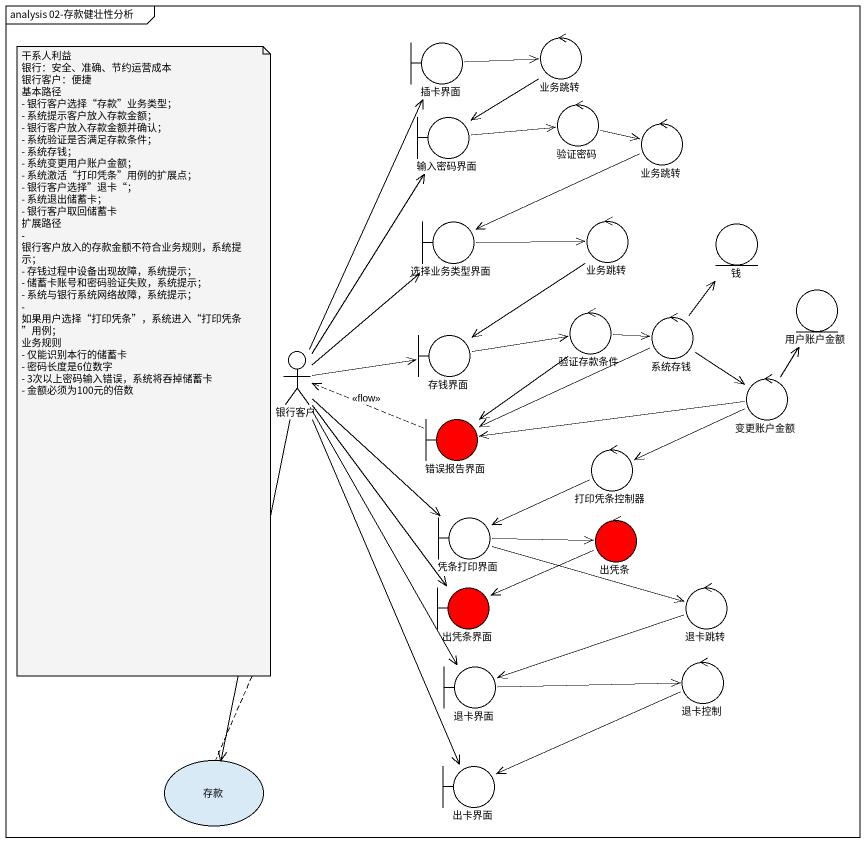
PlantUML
@startuml
mainframe analysis 02-存款健壮性分析
boundary 插卡界面
control 业务跳转
boundary 输入密码界面
control 验证密码
control "业务跳转" as 业务跳转_2
boundary 选择业务类型界面
control "业务跳转" as 业务跳转_3
entity 钱
entity 用户账户金额
actor 银行客户
boundary 存钱界面
control 验证存款条件
control 系统存钱
control 变更账户金额
boundary 错误报告界面 #FF0000
control 打印凭条控制器
boundary 凭条打印界面
control 出凭条 #FF0000
boundary 出凭条界面 #FF0000
control 退卡跳转
boundary 退卡界面
control 退卡控制
usecase 存款
boundary 出卡界面
插卡界面 -right-> 业务跳转
业务跳转 --> 输入密码界面
输入密码界面 -right-> 验证密码
验证密码 -right-> 业务跳转_2
业务跳转_2 -left-> 选择业务类型界面
选择业务类型界面 -right-> 业务跳转_3
业务跳转_3 --> 存钱界面
银行客户 -up-> 插卡界面
银行客户 -up-> 输入密码界面
银行客户 -up-> 选择业务类型界面
银行客户 -right-> 存钱界面
银行客户 --> 凭条打印界面
银行客户 --> 出凭条界面
银行客户 --> 退卡界面
银行客户 --> 存款
银行客户 --> 出卡界面
存钱界面 -right-> 验证存款条件
验证存款条件 -right-> 系统存钱
验证存款条件 --> 错误报告界面
系统存钱 -up-> 钱
系统存钱 --> 变更账户金额
系统存钱 -left-> 错误报告界面
变更账户金额 -up-> 用户账户金额
变更账户金额 -left-> 错误报告界面
变更账户金额 -left-> 打印凭条控制器
错误报告界面 .left.> 银行客户 : <<flow>>
打印凭条控制器 -left-> 凭条打印界面
凭条打印界面 -right-> 出凭条
凭条打印界面 -right-> 退卡跳转
出凭条 -left-> 出凭条界面
退卡跳转 -left-> 退卡界面
退卡界面 -right-> 退卡控制
退卡控制 -left-> 出卡界面
note top of 存款
  干系人利益
  银行：安全、准确、节约运营成本
  银行客户：便捷
  基本路径
  - 银行客户选择“存款”业务类型；
  - 系统提示客户放入存款金额；
  - 银行客户放入存款金额并确认；
  - 系统验证是否满足存款条件；
  - 系统存钱；
  - 系统变更用户账户金额；
  - 系统激活“打印凭条”用例的扩展点；
  - 银行客户选择”退卡“；
  - 系统退出储蓄卡；
  - 银行客户取回储蓄卡
  扩展路径
  - 银行客户放入的存款金额不符合业务规则，系统提示；
  - 存钱过程中设备出现故障，系统提示；
  - 储蓄卡账号和密码验证失败，系统提示；
  - 系统与银行系统网络故障，系统提示；
  - 如果用户选择“打印凭条”，系统进入“打印凭条”用例；
  业务规则
  - 仅能识别本行的储蓄卡
  - 密码长度是6位数字
  - 3次以上密码输入错误，系统将吞掉储蓄卡
  - 金额必须为100元的倍数
end note
@enduml
